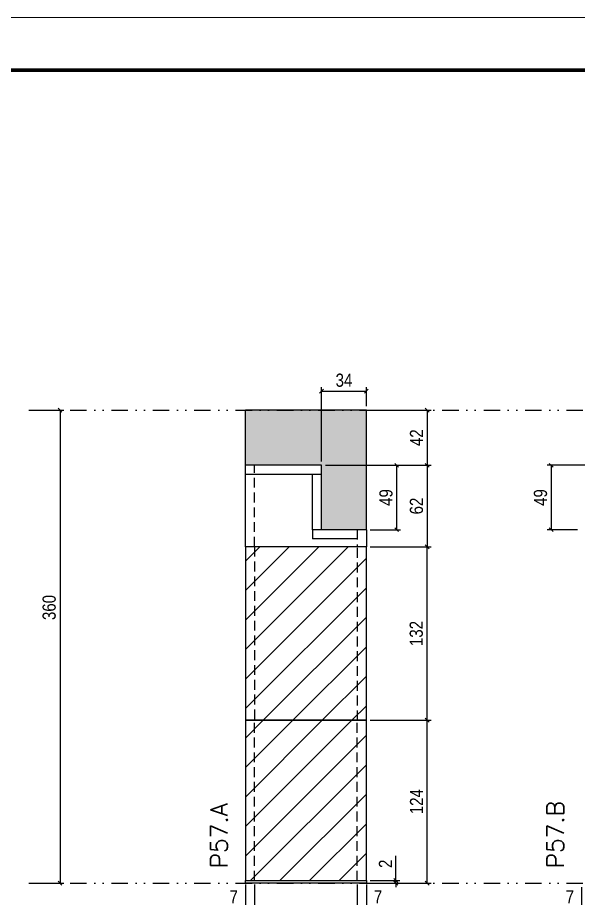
# Model space of a CAD drawing. Extents: x 2949 to 9203, y -16089 to 12527.
# Drawn here: x 4974 to 5400, y -1926 to -1256 of the extents above; entities that cross this region are included whole.
import ezdxf

# ---------------------------------------------------------------- set-up
doc = ezdxf.new("R2010")
doc.units = 0
for name, pattern in [('DASHED', [0.75, 0.5, -0.25]), ('DIVIDE2', [0.625, 0.25, -0.125, 0, -0.125, 0, -0.125]), ('HIDDEN', [0.375, 0.25, -0.125])]:
    doc.linetypes.add(name, pattern=pattern)
for name, color, linetype in [('COTA', 241, 'Continuous'), ('cotas', 4, 'Continuous'), ('FUNDOS', 1, 'Continuous'), ('Nível', 160, 'Continuous'), ('Painéis', 200, 'Continuous'), ('SARR_2.2x7', 40, 'Continuous'), ('Sarrafo de Pressão', 42, 'HIDDEN')]:
    doc.layers.add(name, color=color, linetype=linetype)
for name, color, linetype, lineweight in [('Folhas', 255, 'Continuous', 9), ('Hachura', 251, 'Continuous', 9), ('SARRAFO DE PRESSAO', 251, 'DASHED', 9), ('Texto Seção', 7, 'Continuous', 15)]:
    doc.layers.add(name, color=color, linetype=linetype, lineweight=lineweight)
doc.styles.add('COTA TECNICA', font='techl___.ttf', dxfattribs={"height": 10})
doc.styles.add('COTA TECNICA-50', font='techl___.ttf', dxfattribs={"height": 10})
doc.styles.add('REGUA-120', font='ROMANS.shx', dxfattribs={"height": 15})
doc.dimstyles.new('COTA PAINEL-50', dxfattribs={"dimtxt": 10, "dimasz": 3, "dimexe": 3, "dimexo": 3, "dimgap": 3, "dimtad": 1, "dimdec": 1, "dimzin": 12, "dimdsep": 46, "dimtxsty": 'COTA TECNICA-50', "dimblk1": 'OBLIQUE', "dimblk2": 'OBLIQUE', "dimsah": 1, "dimcen": 0.9, "dimclrd": 4, "dimclre": 4, "dimclrt": 240, "dimadec": 1, "dimazin": 3, "dimtfac": 1, "dimtdec": 1, "dimtmove": 0, "dimatfit": 3, "dimfxl": 1, "dimtolj": 1, "dimtzin": 12, "dimarcsym": 0})
doc.dimstyles.new('PAINEL', dxfattribs={"dimtxt": 10, "dimasz": 3, "dimexe": 3, "dimexo": 3, "dimgap": 3, "dimtad": 1, "dimdec": 1, "dimzin": 12, "dimdsep": 46, "dimtxsty": 'COTA TECNICA', "dimblk1": 'OBLIQUE', "dimblk2": 'OBLIQUE', "dimsah": 1, "dimcen": 0.9, "dimclrd": 4, "dimclre": 4, "dimclrt": 240, "dimadec": 1, "dimazin": 3, "dimtfac": 1, "dimtdec": 1, "dimtmove": 0, "dimatfit": 3, "dimfxl": 1, "dimtolj": 1, "dimtzin": 12, "dimarcsym": 0})
pattern_1 = [(45, (-126071.967, -33050.646), (-11.2253202, 11.2253202), [])]

# ---------------------------------------------------------------- blocks, each defined once
blk = doc.blocks.new('9999999999')
at = {"layer": 'Folhas'}
blk.add_lwpolyline([(98138.98, 34190.21), (99623.98, 34190.21), (99623.98, 35240.21), (98138.98, 35240.21)], close=True, dxfattribs=at)
at = {"layer": 'Folhas', "color": 30, "const_width": 3}
blk.add_lwpolyline([(98213.98, 34230.21), (99583.98, 34230.21), (99583.98, 35200.21), (98213.98, 35200.21)], close=True, dxfattribs=at)
blk = doc.blocks.new('_Oblique')
at = {"color": 0, "linetype": 'ByBlock', "lineweight": -2}
blk.add_line((-0.5, -0.5), (0.5, 0.5), dxfattribs=at)
blk = doc.blocks.new('*D1775')
at = {"layer": 'cotas', "color": 4, "linetype": 'ByBlock', "lineweight": -2, "transparency": 16777216}
for p, q in [((4985.19, -1554.88), (5008.91, -1554.88)), ((5005.91, -1554.88), (5005.91, -1914.88)), ((4985.19, -1914.88), (5008.91, -1914.88))]:
    blk.add_line(p, q, dxfattribs=at)
at = {"layer": 'Defpoints', "color": 0, "linetype": 'ByBlock', "transparency": 16777216}
for p in [(4982.19, -1554.88), (4982.19, -1914.88), (5005.91, -1914.88)]:
    blk.add_point(p, dxfattribs=at)
at = {"layer": 'cotas', "color": 4, "linetype": 'ByBlock', "lineweight": -2, "transparency": 16777216, "xscale": 3, "yscale": 3, "zscale": 3}
for p, rotation in [((5005.91, -1554.88), 90), ((5005.91, -1914.88), 270)]:
    blk.add_blockref('_Oblique', p, dxfattribs=dict(at, rotation=rotation))
at = {"layer": 'cotas', "color": 240, "linetype": 'ByBlock', "transparency": 16777216, "insert": (4997.69, -1705.11), "char_height": 10, "attachment_point": 5, "rotation": 90, "style": 'COTA TECNICA'}
blk.add_mtext('\\A1;360', dxfattribs=at)
blk = doc.blocks.new('*D1745')
at = {"layer": 'COTA', "color": 4, "lineweight": -2, "transparency": 16777216}
for p, q in [((5146.89, -1915.88), (5146.89, -1970.06)), ((5238.89, -1915.88), (5238.89, -1970.06)), ((5146.89, -1967.06), (5238.89, -1967.06))]:
    blk.add_line(p, q, dxfattribs=at)
at = {"layer": 'Defpoints', "color": 0, "transparency": 16777216}
for p in [(5146.89, -1912.88), (5238.89, -1912.88), (5238.89, -1967.06)]:
    blk.add_point(p, dxfattribs=at)
at = {"layer": 'COTA', "color": 4, "lineweight": -2, "transparency": 16777216, "xscale": 3, "yscale": 3, "zscale": 3, "rotation": 180}
blk.add_blockref('_Oblique', (5146.89, -1967.06), dxfattribs=at)
at = {"layer": 'COTA', "color": 4, "lineweight": -2, "transparency": 16777216, "xscale": 3, "yscale": 3, "zscale": 3}
blk.add_blockref('_Oblique', (5238.89, -1967.06), dxfattribs=at)
at = {"layer": 'COTA', "color": 240, "transparency": 16777216, "insert": (5192.89, -1958.97), "char_height": 10, "attachment_point": 5, "style": 'COTA TECNICA'}
blk.add_mtext('\\A1;92', dxfattribs=at)
blk = doc.blocks.new('*D1746')
at = {"layer": 'COTA', "color": 4, "lineweight": -2, "transparency": 16777216}
for p, q in [((5241.89, -1790.88), (5288.13, -1790.88)), ((5285.13, -1914.88), (5285.13, -1790.88)), ((5241.89, -1914.88), (5288.13, -1914.88))]:
    blk.add_line(p, q, dxfattribs=at)
at = {"layer": 'Defpoints', "color": 0, "transparency": 16777216}
for p in [(5238.89, -1790.88), (5285.13, -1790.88), (5238.89, -1914.88)]:
    blk.add_point(p, dxfattribs=at)
at = {"layer": 'COTA', "color": 4, "lineweight": -2, "transparency": 16777216, "xscale": 3, "yscale": 3, "zscale": 3}
for p, rotation in [((5285.13, -1790.88), 90), ((5285.13, -1914.88), 270)]:
    blk.add_blockref('_Oblique', p, dxfattribs=dict(at, rotation=rotation))
at = {"layer": 'COTA', "color": 240, "transparency": 16777216, "insert": (5277.06, -1852.88), "char_height": 10, "attachment_point": 5, "rotation": 90, "style": 'COTA TECNICA-50'}
blk.add_mtext('\\A1;124', dxfattribs=at)
blk = doc.blocks.new('*D1747')
at = {"layer": 'COTA', "color": 4, "lineweight": -2, "transparency": 16777216}
for p, q in [((5261.42, -1912.88), (5261.42, -1894.08)), ((5241.89, -1912.88), (5264.42, -1912.88)), ((5241.89, -1914.88), (5264.42, -1914.88)), ((5261.42, -1914.88), (5261.42, -1912.88)), ((5261.42, -1914.88), (5261.42, -1917.88))]:
    blk.add_line(p, q, dxfattribs=at)
at = {"layer": 'Defpoints', "color": 0, "transparency": 16777216}
for p in [(5238.89, -1912.88), (5238.89, -1914.88), (5261.42, -1914.88)]:
    blk.add_point(p, dxfattribs=at)
at = {"layer": 'COTA', "color": 4, "lineweight": -2, "transparency": 16777216, "xscale": 3, "yscale": 3, "zscale": 3}
for p, rotation in [((5261.42, -1912.88), 270), ((5261.42, -1914.88), 90)]:
    blk.add_blockref('_Oblique', p, dxfattribs=dict(at, rotation=rotation))
at = {"layer": 'COTA', "color": 240, "transparency": 16777216, "insert": (5253.42, -1900.14), "char_height": 10, "attachment_point": 5, "rotation": 90, "style": 'COTA TECNICA-50'}
blk.add_mtext('\\A1;2', dxfattribs=at)
blk = doc.blocks.new('*D1748')
at = {"layer": 'COTA', "color": 4, "lineweight": -2, "transparency": 16777216}
for p, q in [((5153.89, -1915.88), (5153.89, -1936.39)), ((5146.89, -1917.88), (5146.89, -1936.39)), ((5146.89, -1933.39), (5132.16, -1933.39)), ((5153.89, -1933.39), (5146.89, -1933.39))]:
    blk.add_line(p, q, dxfattribs=at)
at = {"layer": 'Defpoints', "color": 0, "transparency": 16777216}
for p in [(5146.89, -1914.88), (5153.89, -1912.88), (5146.89, -1933.39)]:
    blk.add_point(p, dxfattribs=at)
at = {"layer": 'COTA', "color": 4, "lineweight": -2, "transparency": 16777216, "xscale": 3, "yscale": 3, "zscale": 3, "rotation": 180}
blk.add_blockref('_Oblique', (5146.89, -1933.39), dxfattribs=at)
at = {"layer": 'COTA', "color": 4, "lineweight": -2, "transparency": 16777216, "xscale": 3, "yscale": 3, "zscale": 3}
blk.add_blockref('_Oblique', (5153.89, -1933.39), dxfattribs=at)
at = {"layer": 'COTA', "color": 240, "transparency": 16777216, "insert": (5138.03, -1925.32), "char_height": 10, "attachment_point": 5, "style": 'COTA TECNICA-50'}
blk.add_mtext('\\A1;7', dxfattribs=at)
blk = doc.blocks.new('*D1749')
at = {"layer": 'COTA', "color": 4, "lineweight": -2, "transparency": 16777216}
for p, q in [((5231.89, -1915.88), (5231.89, -1936.39)), ((5238.89, -1917.88), (5238.89, -1936.39)), ((5231.89, -1933.39), (5238.89, -1933.39)), ((5238.89, -1933.39), (5253.62, -1933.39))]:
    blk.add_line(p, q, dxfattribs=at)
at = {"layer": 'Defpoints', "color": 0, "transparency": 16777216}
for p in [(5231.89, -1912.88), (5238.89, -1914.88), (5238.89, -1933.39)]:
    blk.add_point(p, dxfattribs=at)
at = {"layer": 'COTA', "color": 4, "lineweight": -2, "transparency": 16777216, "xscale": 3, "yscale": 3, "zscale": 3, "rotation": 180}
blk.add_blockref('_Oblique', (5231.89, -1933.39), dxfattribs=at)
at = {"layer": 'COTA', "color": 4, "lineweight": -2, "transparency": 16777216, "xscale": 3, "yscale": 3, "zscale": 3}
blk.add_blockref('_Oblique', (5238.89, -1933.39), dxfattribs=at)
at = {"layer": 'COTA', "color": 240, "transparency": 16777216, "insert": (5247.76, -1925.32), "char_height": 10, "attachment_point": 5, "style": 'COTA TECNICA-50'}
blk.add_mtext('\\A1;7', dxfattribs=at)
blk = doc.blocks.new('*D1773')
at = {"layer": 'Defpoints', "color": 0, "linetype": 'ByBlock', "transparency": 16777216}
for p in [(5238.89, -1658.88), (5285.13, -1658.88), (5238.89, -1790.88)]:
    blk.add_point(p, dxfattribs=at)
at = {"layer": 'FUNDOS', "color": 4, "linetype": 'ByBlock', "lineweight": -2, "transparency": 16777216}
for p, q in [((5241.89, -1658.88), (5288.13, -1658.88)), ((5285.13, -1790.88), (5285.13, -1658.88)), ((5241.89, -1790.88), (5288.13, -1790.88))]:
    blk.add_line(p, q, dxfattribs=at)
at = {"layer": 'FUNDOS', "color": 4, "linetype": 'ByBlock', "lineweight": -2, "transparency": 16777216, "xscale": 3, "yscale": 3, "zscale": 3}
for p, rotation in [((5285.13, -1658.88), 90), ((5285.13, -1790.88), 270)]:
    blk.add_blockref('_Oblique', p, dxfattribs=dict(at, rotation=rotation))
at = {"layer": 'FUNDOS', "color": 240, "linetype": 'ByBlock', "transparency": 16777216, "insert": (5276.91, -1724.88), "char_height": 10, "attachment_point": 5, "rotation": 90, "style": 'COTA TECNICA'}
blk.add_mtext('\\A1;132', dxfattribs=at)
blk = doc.blocks.new('*D1759')
at = {"layer": 'COTA', "color": 4, "lineweight": -2, "transparency": 16777216}
for p, q in [((5409.57, -1915.88), (5409.57, -1936.39)), ((5402.57, -1917.88), (5402.57, -1936.39)), ((5402.57, -1933.39), (5387.84, -1933.39)), ((5409.57, -1933.39), (5402.57, -1933.39))]:
    blk.add_line(p, q, dxfattribs=at)
at = {"layer": 'Defpoints', "color": 0, "transparency": 16777216}
for p in [(5402.57, -1914.88), (5409.57, -1912.88), (5402.57, -1933.39)]:
    blk.add_point(p, dxfattribs=at)
at = {"layer": 'COTA', "color": 4, "lineweight": -2, "transparency": 16777216, "xscale": 3, "yscale": 3, "zscale": 3, "rotation": 180}
blk.add_blockref('_Oblique', (5402.57, -1933.39), dxfattribs=at)
at = {"layer": 'COTA', "color": 4, "lineweight": -2, "transparency": 16777216, "xscale": 3, "yscale": 3, "zscale": 3}
blk.add_blockref('_Oblique', (5409.57, -1933.39), dxfattribs=at)
at = {"layer": 'COTA', "color": 240, "transparency": 16777216, "insert": (5393.71, -1925.32), "char_height": 10, "attachment_point": 5, "style": 'COTA TECNICA-50'}
blk.add_mtext('\\A1;7', dxfattribs=at)
blk = doc.blocks.new('*D3179')
at = {"layer": 'COTA', "color": 4, "lineweight": -2, "transparency": 16777216}
for p, q in [((5207.89, -1596.88), (5288.13, -1596.88)), ((5285.13, -1596.88), (5285.13, -1658.88)), ((5241.89, -1658.88), (5288.13, -1658.88))]:
    blk.add_line(p, q, dxfattribs=at)
at = {"layer": 'Defpoints', "color": 0, "transparency": 16777216}
for p in [(5204.89, -1596.88), (5238.89, -1658.88), (5285.13, -1658.88)]:
    blk.add_point(p, dxfattribs=at)
at = {"layer": 'COTA', "color": 4, "lineweight": -2, "transparency": 16777216, "xscale": 3, "yscale": 3, "zscale": 3}
for p, rotation in [((5285.13, -1596.88), 90), ((5285.13, -1658.88), 270)]:
    blk.add_blockref('_Oblique', p, dxfattribs=dict(at, rotation=rotation))
at = {"layer": 'COTA', "color": 240, "transparency": 16777216, "insert": (5277.03, -1627.88), "char_height": 10, "attachment_point": 5, "rotation": 90, "style": 'COTA TECNICA-50'}
blk.add_mtext('\\A1;62', dxfattribs=at)
blk = doc.blocks.new('*D3187')
at = {"layer": 'COTA', "color": 4, "lineweight": -2, "transparency": 16777216}
for p, q in [((5241.89, -1554.88), (5288.13, -1554.88)), ((5285.13, -1554.88), (5285.13, -1596.88)), ((5207.89, -1596.88), (5288.13, -1596.88))]:
    blk.add_line(p, q, dxfattribs=at)
at = {"layer": 'Defpoints', "color": 0, "transparency": 16777216}
for p in [(5238.89, -1554.88), (5204.89, -1596.88), (5285.13, -1596.88)]:
    blk.add_point(p, dxfattribs=at)
at = {"layer": 'COTA', "color": 4, "lineweight": -2, "transparency": 16777216, "xscale": 3, "yscale": 3, "zscale": 3}
for p, rotation in [((5285.13, -1554.88), 90), ((5285.13, -1596.88), 270)]:
    blk.add_blockref('_Oblique', p, dxfattribs=dict(at, rotation=rotation))
at = {"layer": 'COTA', "color": 240, "transparency": 16777216, "insert": (5277.06, -1575.88), "char_height": 10, "attachment_point": 5, "rotation": 90, "style": 'COTA TECNICA-50'}
blk.add_mtext('\\A1;42', dxfattribs=at)
blk = doc.blocks.new('*D3188')
at = {"layer": 'COTA', "color": 4, "lineweight": -2, "transparency": 16777216}
for p, q in [((5207.89, -1596.88), (5264.96, -1596.88)), ((5261.96, -1596.88), (5261.96, -1645.88)), ((5241.89, -1645.88), (5264.96, -1645.88))]:
    blk.add_line(p, q, dxfattribs=at)
at = {"layer": 'Defpoints', "color": 0, "transparency": 16777216}
for p in [(5204.89, -1596.88), (5238.89, -1645.88), (5261.96, -1645.88)]:
    blk.add_point(p, dxfattribs=at)
at = {"layer": 'COTA', "color": 4, "lineweight": -2, "transparency": 16777216, "xscale": 3, "yscale": 3, "zscale": 3}
for p, rotation in [((5261.96, -1596.88), 90), ((5261.96, -1645.88), 270)]:
    blk.add_blockref('_Oblique', p, dxfattribs=dict(at, rotation=rotation))
at = {"layer": 'COTA', "color": 240, "transparency": 16777216, "insert": (5253.86, -1621.38), "char_height": 10, "attachment_point": 5, "rotation": 90, "style": 'COTA TECNICA-50'}
blk.add_mtext('\\A1;49', dxfattribs=at)
blk = doc.blocks.new('*D3180')
at = {"layer": 'COTA', "color": 4, "lineweight": -2, "transparency": 16777216}
for p, q in [((5204.89, -1593.88), (5204.89, -1537.39)), ((5204.89, -1540.39), (5238.89, -1540.39)), ((5238.89, -1551.88), (5238.89, -1537.39))]:
    blk.add_line(p, q, dxfattribs=at)
at = {"layer": 'Defpoints', "color": 0, "transparency": 16777216}
for p in [(5238.89, -1540.39), (5238.89, -1554.88), (5204.89, -1596.88)]:
    blk.add_point(p, dxfattribs=at)
at = {"layer": 'COTA', "color": 4, "lineweight": -2, "transparency": 16777216, "xscale": 3, "yscale": 3, "zscale": 3, "rotation": 180}
blk.add_blockref('_Oblique', (5204.89, -1540.39), dxfattribs=at)
at = {"layer": 'COTA', "color": 4, "lineweight": -2, "transparency": 16777216, "xscale": 3, "yscale": 3, "zscale": 3}
blk.add_blockref('_Oblique', (5238.89, -1540.39), dxfattribs=at)
at = {"layer": 'COTA', "color": 240, "transparency": 16777216, "insert": (5221.89, -1532.17), "char_height": 10, "attachment_point": 5, "style": 'COTA TECNICA-50'}
blk.add_mtext('\\A1;34', dxfattribs=at)
blk = doc.blocks.new('*D3189')
at = {"layer": 'COTA', "color": 4, "lineweight": -2, "transparency": 16777216}
for p, q in [((5433.57, -1596.88), (5376.51, -1596.88)), ((5379.51, -1596.88), (5379.51, -1645.88)), ((5399.57, -1645.88), (5376.51, -1645.88))]:
    blk.add_line(p, q, dxfattribs=at)
at = {"layer": 'Defpoints', "color": 0, "transparency": 16777216}
for p in [(5436.57, -1596.88), (5379.51, -1645.88), (5402.57, -1645.88)]:
    blk.add_point(p, dxfattribs=at)
at = {"layer": 'COTA', "color": 4, "lineweight": -2, "transparency": 16777216, "xscale": 3, "yscale": 3, "zscale": 3}
for p, rotation in [((5379.51, -1596.88), 90), ((5379.51, -1645.88), 270)]:
    blk.add_blockref('_Oblique', p, dxfattribs=dict(at, rotation=rotation))
at = {"layer": 'COTA', "color": 240, "transparency": 16777216, "insert": (5371.4, -1621.38), "char_height": 10, "attachment_point": 5, "rotation": 90, "style": 'COTA TECNICA-50'}
blk.add_mtext('\\A1;49', dxfattribs=at)

msp = doc.modelspace()

# ---------------------------------------------------------------- hatches: boundary and pattern name
at = {"layer": 'COTA', "linetype": 'ByBlock'}
h = msp.add_hatch(dxfattribs=at)
h.set_pattern_fill('AR-CONC', color=256, scale=0.03)
h.set_pattern_definition([(50, (1598.5, 0), (5.46554, -0.4781726), [0.5715, -6.2865]), (355, (1598.5, 0), (-1.057303, 5.731705), [0.4572, -5.0292175]), (100.45144, (1598.9555, -0.04), (4.4082374, 5.2535326), [0.4857, -5.342707]), (46.1842, (1598.5, 1.524), (8.132371, -1.26127), [0.85725, -9.42975]), (96.63556, (1599.178, 1.419), (7.122124, 7.422784), [0.72855, -8.014068]), (351.18415, (1598.5, 1.524), (7.122124, 7.422784), [0.685799, -7.543792]), (21, (1599.262, 1.143), (4.5484317, -3.067956), [0.5715, -6.2865]), (326, (1599.262, 1.143), (1.854061, 5.525639), [0.4572, -5.0292]), (71.45144, (1599.641, 0.8873), (6.4024926, 2.457683), [0.4857, -5.342698]), (37.5, (1598.5, 0), (0.0926581, 2.5366512), [0, -4.96824, 0, -5.1054, 0, -5.04825]), (7.5, (1598.5, 0), (2.0045899, 3.0054172), [0, -2.91084, 0, -4.85394, 0, -1.92405]), (327.5, (1596.8007, 0), (4.0677179, -0.1718623), [0, -1.905, 0, -5.9436, 0, -7.8867]), (317.5, (1596.0387, 0), (4.4438754, 0.7627947), [0, -2.4765, 0, -3.94716, 0, -5.6007])])
h.paths.add_polyline_path([(5238.89, -1554.88), (5146.89, -1554.88), (5146.89, -1596.88), (5204.89, -1596.88), (5204.89, -1645.88), (5238.89, -1645.88)])
at = {"layer": 'Hachura', "linetype": 'ByBlock'}
h = msp.add_hatch(dxfattribs=at)
h.set_pattern_fill('ANSI31', color=256, scale=5)
h.set_pattern_definition(pattern_1)
h.paths.add_polyline_path([(5146.89, -1790.88), (5238.89, -1790.88), (5238.89, -1658.88), (5146.89, -1658.88)])
h = msp.add_hatch(dxfattribs=at)
h.set_pattern_fill('ANSI31', color=256, scale=5)
h.set_pattern_definition(pattern_1)
h.paths.add_polyline_path([(5238.89, -1790.88), (5146.89, -1790.88), (5146.89, -1912.88), (5238.89, -1912.88)])

# ---------------------------------------------------------------- linework, layer by layer
at = {"layer": 'COTA', "linetype": 'ByBlock'}
for p, q in [((5146.89, -1596.88), (5146.89, -1554.88)), ((5238.89, -1554.88), (5146.89, -1554.88)), ((5238.89, -1645.88), (5238.89, -1554.88))]:
    msp.add_line(p, q, dxfattribs=at)
at = {"layer": 'Nível', "color": 4, "linetype": 'DIVIDE2', "ltscale": 50}
for p, q in [((4982.19, -1554.88), (5992.53, -1554.88)), ((4982.19, -1914.88), (5992.53, -1914.88))]:
    msp.add_line(p, q, dxfattribs=at)
at = {"layer": 'Painéis'}
for p, q in [((5204.89, -1596.88), (5146.89, -1596.88)), ((5146.89, -1658.88), (5146.89, -1596.88)), ((5204.89, -1645.88), (5204.89, -1596.88)), ((5238.89, -1645.88), (5204.89, -1645.88)), ((5238.89, -1645.88), (5238.89, -1658.88)), ((5238.89, -1658.88), (5146.89, -1658.88))]:
    msp.add_line(p, q, dxfattribs=at)
for points in [[(5146.89, -1790.88), (5238.89, -1790.88), (5238.89, -1658.88), (5146.89, -1658.88)], [(5146.89, -1912.88), (5238.89, -1912.88), (5238.89, -1790.88), (5146.89, -1790.88)], [(5146.89, -1912.88), (5238.89, -1912.88), (5238.89, -1914.88), (5146.89, -1914.88)]]:
    msp.add_lwpolyline(points, close=True, dxfattribs=at)
at = {"layer": 'SARR_2.2x7'}
for p, q in [((5204.89, -1603.88), (5146.89, -1603.88)), ((5197.89, -1645.88), (5197.89, -1603.88)), ((5204.89, -1645.88), (5197.89, -1645.88)), ((5197.89, -1645.88), (5197.89, -1652.88)), ((5231.89, -1652.88), (5197.89, -1652.88))]:
    msp.add_line(p, q, dxfattribs=at)
at = {"layer": 'Sarrafo de Pressão', "ltscale": 30}
for p, q in [((5153.89, -1658.88), (5153.89, -1596.88)), ((5231.89, -1645.88), (5231.89, -1658.88)), ((5153.89, -1658.88), (5153.89, -1790.88)), ((5231.89, -1659.69), (5231.89, -1790.88)), ((5153.89, -1912.88), (5153.89, -1790.88)), ((5231.89, -1912.88), (5231.89, -1790.88))]:
    msp.add_line(p, q, dxfattribs=at)

# ---------------------------------------------------------------- block references
at = {"layer": 'SARRAFO DE PRESSAO', "color": 6, "linetype": 'ByBlock'}
msp.add_blockref('9999999999', (-93591.44, -36496.37), dxfattribs=at)

# ---------------------------------------------------------------- texts
at = {"layer": 'Texto Seção', "char_height": 13, "width": 285.3299, "attachment_point": 7, "rotation": 90, "style": 'REGUA-120'}
for s, insert in [('P57.A', (5133.42, -1903.63)), ('\\pxt3;P57.B', (5389.1, -1903.63))]:
    msp.add_mtext(s, dxfattribs=dict(at, insert=insert))

# ---------------------------------------------------------------- dimensions: what is measured, and where the dimension line sits
at = {"layer": 'COTA'}
for base, p1, p2, picture, middle in [((5238.89, -1540.39), (5204.89, -1596.88), (5238.89, -1554.88), '*D3180', (5221.89, -1532.17)), ((5238.89, -1933.39), (5231.89, -1912.88), (5238.89, -1914.88), '*D1749', (5247.76, -1925.32))]:
    dim = msp.add_linear_dim(base=base, p1=p1, p2=p2, dimstyle='COTA PAINEL-50', dxfattribs=at)
    dim.commit()
    dim.dimension.update_dxf_attribs({"geometry": picture, "text_midpoint": middle})
for base, p1, p2, angle, picture, middle in [((5285.13, -1596.88), (5238.89, -1554.88), (5204.89, -1596.88), 90, '*D3187', (5277.06, -1575.88)), ((5285.13, -1658.88), (5204.89, -1596.88), (5238.89, -1658.88), 90, '*D3179', (5277.03, -1627.88)), ((5261.96, -1645.88), (5204.89, -1596.88), (5238.89, -1645.88), 90, '*D3188', (5253.86, -1621.38)), ((5379.51, -1645.88), (5436.57, -1596.88), (5402.57, -1645.88), 90, '*D3189', (5371.4, -1621.38)), ((5285.13, -1790.88), (5238.89, -1914.88), (5238.89, -1790.88), 90, '*D1746', (5277.06, -1852.88)), ((5146.89, -1933.39), (5153.89, -1912.88), (5146.89, -1914.88), 180, '*D1748', (5138.03, -1925.32)), ((5402.57, -1933.39), (5409.57, -1912.88), (5402.57, -1914.88), 180, '*D1759', (5393.71, -1925.32))]:
    dim = msp.add_linear_dim(base=base, p1=p1, p2=p2, angle=angle, dimstyle='COTA PAINEL-50', dxfattribs=at)
    dim.commit()
    dim.dimension.update_dxf_attribs({"geometry": picture, "text_midpoint": middle})
dim = msp.add_linear_dim(base=(5261.42, -1914.88), p1=(5238.89, -1912.88), p2=(5238.89, -1914.88), angle=90, dimstyle='COTA PAINEL-50', dxfattribs=at)
dim.commit()
dim.dimension.update_dxf_attribs({"geometry": '*D1747', "text_midpoint": (5261.42, -1900.14), "dimtype": 160})
dim = msp.add_linear_dim(base=(5238.89, -1967.06), p1=(5146.89, -1912.88), p2=(5238.89, -1912.88), dimstyle='PAINEL', override={"dimarcsym": 2}, dxfattribs=at)
dim.commit()
dim.dimension.update_dxf_attribs({"geometry": '*D1745', "text_midpoint": (5192.89, -1958.97)})
at = {"layer": 'cotas', "linetype": 'ByBlock'}
dim = msp.add_linear_dim(base=(5005.91, -1914.88), p1=(4982.19, -1554.88), p2=(4982.19, -1914.88), angle=90, dimstyle='PAINEL', dxfattribs=at)
dim.commit()
dim.dimension.update_dxf_attribs({"geometry": '*D1775', "text_midpoint": (5005.91, -1705.11), "dimtype": 160})
at = {"layer": 'FUNDOS', "linetype": 'ByBlock'}
dim = msp.add_linear_dim(base=(5285.13, -1658.88), p1=(5238.89, -1790.88), p2=(5238.89, -1658.88), angle=90, dimstyle='PAINEL', dxfattribs=at)
dim.commit()
dim.dimension.update_dxf_attribs({"geometry": '*D1773', "text_midpoint": (5276.91, -1724.88)})

doc.saveas('drawing.dxf')
